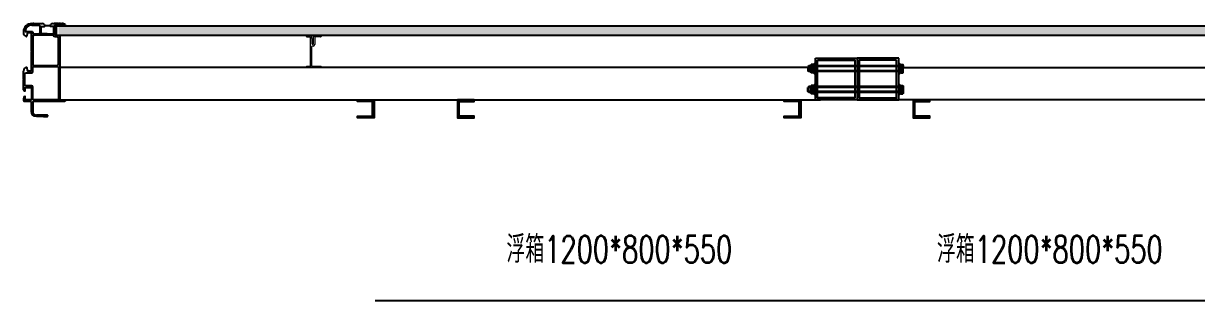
# Model space of a CAD drawing. Header units: millimetres. Extents: x -1612139 to -1300424, y 1145038 to 1536160.
# Drawn here: x -1485178 to -1482364, y 1196321 to 1196985 of the extents above; entities that cross this region are included whole.
import ezdxf

# ---------------------------------------------------------------- set-up
doc = ezdxf.new("R2010")
doc.units = ezdxf.units.MM
doc.header["$LTSCALE"] = 1000
doc.layers.get('0').update_dxf_attribs({"linetype": 'CONTINUOUS'})
for name, color, linetype in [('PUB_DIM', 3, 'CONTINUOUS'), ('W-STEEL_KEEL钢龙骨', 5, 'CONTINUOUS'), ('结构', 1, 'CONTINUOUS')]:
    doc.layers.add(name, color=color, linetype=linetype)
doc.styles.get("Standard").update_dxf_attribs({"font": 'simplex.shx', "width": 0.7, "bigfont": 'hztxt.shx'})

# ---------------------------------------------------------------- blocks, each defined once
blk = doc.blocks.new('1')
at = {"lineweight": -3}
for p, q in [((-1521933.255099504, 1214351.77725073), (-1521931.255099504, 1214354.77725073)), ((-1521933.255099504, 1214136.354170219), (-1521933.255099504, 1214351.77725073)), ((-1521919.255099504, 1214351.77725073), (-1521933.255099504, 1214351.77725073)), ((-1521921.255099504, 1214354.77725073), (-1521931.255099504, 1214354.77725073)), ((-1521919.255099504, 1214351.77725073), (-1521921.255099504, 1214354.77725073)), ((-1521919.255099504, 1214136.354170219), (-1521919.255099504, 1214351.77725073)), ((-1521938.255099504, 1214338.381461884), (-1521935.255099504, 1214338.381461884)), ((-1521938.255099504, 1214336.381461884), (-1521931.255099504, 1214336.381461884)), ((-1521938.255099504, 1214336.381461086), (-1521914.255099504, 1214336.381461657)), ((-1521936.255099504, 1214341.381461884), (-1521936.255099504, 1214346.381461884)), ((-1521936.25509951, 1214346.381461884), (-1521916.25509951, 1214346.381461753)), ((-1521935.255099504, 1214341.381461884), (-1521936.255099504, 1214341.381461884)), ((-1521933.92176616, 1214347.381461862), (-1521931.588432841, 1214347.381461841)), ((-1521931.588432841, 1214347.381461854), (-1521918.588227344, 1214347.381461768)), ((-1521931.588432847, 1214346.381461854), (-1521931.58843288, 1214341.381461843)), ((-1521918.588432827, 1214347.381461775), (-1521920.921766174, 1214347.381461797)), ((-1521920.921766181, 1214346.381461784), (-1521920.921766213, 1214341.381461794)), ((-1521917.255099504, 1214341.381461753), (-1521916.255099504, 1214341.381461753)), ((-1521914.255099504, 1214338.381461753), (-1521917.255099504, 1214338.381461753)), ((-1521916.255099504, 1214341.381461753), (-1521916.255099504, 1214346.381461753)), ((-1521938.255099504, 1214136.354170219), (-1521931.255099504, 1214136.354170219)), ((-1521938.255099504, 1214136.354171016), (-1521914.255099504, 1214136.354170446)), ((-1521938.255099504, 1214134.354170219), (-1521935.255099504, 1214134.354170219)), ((-1521935.255099504, 1214131.354170219), (-1521936.255099504, 1214131.354170219)), ((-1521936.255099504, 1214131.354170219), (-1521936.255099504, 1214126.354170219)), ((-1521936.25509951, 1214126.354170219), (-1521916.25509951, 1214126.35417035)), ((-1521931.588432847, 1214126.354170249), (-1521931.58843288, 1214131.35417026)), ((-1521920.921766181, 1214126.354170319), (-1521920.921766213, 1214131.354170309)), ((-1521914.255099504, 1214134.35417035), (-1521917.255099504, 1214134.35417035)), ((-1521917.255099504, 1214131.35417035), (-1521916.255099504, 1214131.35417035)), ((-1521916.255099504, 1214131.35417035), (-1521916.255099504, 1214126.35417035)), ((-1521933.92176616, 1214125.354170241), (-1521931.588432841, 1214125.354170262)), ((-1521931.588432841, 1214125.354170249), (-1521918.588227344, 1214125.354170335)), ((-1521918.588432827, 1214125.354170328), (-1521920.921766174, 1214125.354170306))]:
    blk.add_line(p, q, dxfattribs=at)
at = {"color": 6, "lineweight": -3}
for p, q in [((-1521931.255099504, 1214136.354170219), (-1521931.255099504, 1214354.77725073)), ((-1521921.255099504, 1214136.354170219), (-1521921.255099504, 1214354.77725073))]:
    blk.add_line(p, q, dxfattribs=at)
at = {"color": 1}
for p, q in [((-1521936.25509951, 1214346.381461884), (-1521933.92176616, 1214347.381461862)), ((-1521918.588227344, 1214347.381461768), (-1521916.25509951, 1214346.381461753))]:
    blk.add_line(p, q, dxfattribs=at)
at = {"lineweight": -3}
for points in [[(-1521933.255099504, 1214336.381461884), (-1521938.255099504, 1214336.381461884), (-1521938.255099504, 1214338.381461884), (-1521914.255099504, 1214338.381461753), (-1521914.255099504, 1214336.381461753), (-1521919.255099504, 1214336.381461753)], [(-1521935.255099504, 1214338.381461884), (-1521935.255099504, 1214341.381461884), (-1521917.255099504, 1214341.381461753), (-1521917.255099504, 1214338.381461753)], [(-1521933.255099504, 1214136.354170219), (-1521938.255099504, 1214136.354170219), (-1521938.255099504, 1214134.354170219), (-1521914.255099504, 1214134.35417035), (-1521914.255099504, 1214136.35417035), (-1521919.255099504, 1214136.35417035)], [(-1521935.255099504, 1214134.354170219), (-1521935.255099504, 1214131.354170219), (-1521917.255099504, 1214131.35417035), (-1521917.255099504, 1214134.35417035)]]:
    blk.add_lwpolyline(points, dxfattribs=at)
for centre, radius, start, end in [((-1521933.92176619, 1214128.576392466), 3.222222224899174, 223.6028195251724, 316.3971812296996), ((-1521926.255099604, 1214140.076392506), 14.72222222221926, 248.7606898201585, 291.2393109279002), ((-1521918.588432857, 1214128.576392547), 3.222222219551596, 223.6028191668267, 316.3971815788452)]:
    blk.add_arc(centre, radius, start, end, dxfattribs=at)
blk = doc.blocks.new('$matou$00000085')
at = {"color": 0, "lineweight": 5}
for p, q in [((-17.49999999930151, 35.99999999892316, 1e-08), (-17.49999999930151, 36.99999999985448, 1e-08)), ((-4.250000000698492, 33.55000000059954, 1e-08), (-4.250000000698492, 35.00008765407256, 1e-08)), ((-1.171370126772672, 13.17157287508599, 1e-08), (-3.499999999767169, 13.17157287508599, 1e-08))]:
    blk.add_line(p, q, dxfattribs=at)
at = {"color": 0, "lineweight": 0, "ltscale": 0.5}
blk.add_arc((-1.506912039127201, 17.22837326055742, 1e-08), 4.07065323290344, 274.7282272451005, 349.8472424759904, dxfattribs=at)
at = {"layer": '结构', "color": 0, "linetype": 'ByBlock', "lineweight": 0, "ltscale": 0.5}
for p, q in [((-7.249999999301508, 37.99999999892316, 1e-08), (-16.49999999930151, 37.99999999985448, 1e-08)), ((-16.49999999930151, 34.99999999985448, 1e-08), (-8.49999999976717, 34.99999999985448, 1e-08)), ((-7.499999999767169, -34.00000000014552, 1e-08), (-7.499999999767169, 33.99999999985448, 1e-08)), ((-4.65000000060536, 33.30000000059954, 1e-08), (-4.250000000698492, 33.55000000059954, 1e-08)), ((-4.250000000698492, 33.05000000059954, 1e-08), (-4.65000000060536, 33.30000000059954, 1e-08)), ((-4.649999999674037, 31.49999999985448, 1e-08), (-4.250000000698492, 31.74999999892316, 1e-08)), ((-4.250000000698492, 31.24999999985448, 1e-08), (-4.649999999674037, 31.49999999985448, 1e-08)), ((-4.249999999767169, 31.04999999966822, 1e-08), (-4.649999999674037, 30.79999999966822, 1e-08)), ((-4.649999999674037, 30.79999999966822, 1e-08), (-4.249999999767169, 30.54999999966822, 1e-08)), ((-4.249999999767169, 29.24999999985448, 1e-08), (-4.649999999674037, 28.99999999985448, 1e-08)), ((-4.649999999674037, 28.99999999985448, 1e-08), (-4.249999999767169, 28.74999999985448, 1e-08)), ((-4.250000000698492, 31.74999999892316, 1e-08), (-4.250000000698492, 33.05000000059954, 1e-08)), ((-4.249999999767169, 31.34999999948195, 1e-08), (-4.249999999767169, 31.04999999966822, 1e-08)), ((-4.249999999767169, 30.54999999966822, 1e-08), (-4.249999999767169, 29.24999999985448, 1e-08)), ((-4.249999999767169, 28.74999999985448, 1e-08), (-4.249999999767169, 27.44999999910942, 1e-08)), ((-0.7499999988358468, 33.55000000059954, 1e-08), (-0.7499999988358468, 35.00008765407256, 1e-08)), ((-0.349999998928979, 33.30000000059954, 1e-08), (-0.7499999988358468, 33.55000000059954, 1e-08)), ((-0.7499999988358468, 33.05000000059954, 1e-08), (-0.349999998928979, 33.30000000059954, 1e-08)), ((-0.7499999988358468, 31.74999999892316, 1e-08), (-0.7499999988358468, 33.05000000059954, 1e-08)), ((-0.3499999998603016, 31.49999999985448, 1e-08), (-0.7499999988358468, 31.74999999892316, 1e-08)), ((-0.7499999988358468, 31.24999999985448, 1e-08), (-0.3499999998603016, 31.49999999985448, 1e-08)), ((-0.7499999997671694, 29.94999999910942, 1e-08), (-0.7499999988358468, 31.24999999985448, 1e-08)), ((-0.3499999998603016, 29.69999999910942, 1e-08), (-0.7499999997671694, 29.94999999910942, 1e-08)), ((-0.7499999997671694, 29.44999999910942, 1e-08), (-0.3499999998603016, 29.69999999910942, 1e-08)), ((-0.7499999997671694, 28.14999999929569, 1e-08), (-0.7499999997671694, 29.44999999910942, 1e-08)), ((-0.3499999998603016, 27.89999999929569, 1e-08), (-0.7499999997671694, 28.14999999929569, 1e-08)), ((2.249999999767169, 37.99999999892316, 1e-08), (16.49999999976717, 37.99999999985448, 1e-08)), ((2.500000000232831, 33.99999999985448, 1e-08), (2.500000000232831, 16.51082629204029, 1e-08)), ((16.49999999976717, 34.99999999985448, 1e-08), (3.500000000232831, 34.99999999985448, 1e-08)), ((17.49999999976717, 36.99999999985448, 1e-08), (17.49999999976717, 35.99999999892316, 1e-08)), ((-4.249999999767169, 25.64999999929569, 1e-08), (-4.649999999674037, 25.39999999929569, 1e-08)), ((-4.649999999674037, 25.39999999929569, 1e-08), (-4.249999999767169, 25.14999999929569, 1e-08)), ((-4.249999999767169, 23.84999999948195, 1e-08), (-4.649999999674037, 23.59999999948195, 1e-08)), ((-4.649999999674037, 23.59999999948195, 1e-08), (-4.249999999767169, 23.34999999948195, 1e-08)), ((-4.249999999767169, 22.04999999966822, 1e-08), (-4.649999999674037, 21.79999999966822, 1e-08)), ((-4.649999999674037, 21.79999999966822, 1e-08), (-4.249999999767169, 21.54999999966822, 1e-08)), ((-4.249999999767169, 20.24999999985448, 1e-08), (-4.649999999674037, 19.99999999985448, 1e-08)), ((-4.649999999674037, 19.99999999985448, 1e-08), (-4.249999999767169, 19.74999999985448, 1e-08)), ((-4.249999999767169, 27.44999999910942, 1e-08), (-4.64910789183341, 27.20055756703368, 1e-08)), ((-4.64910789183341, 27.20055756703368, 1e-08), (-4.249999999767169, 26.94999999910942, 1e-08)), ((-4.499999999767169, -34.00000000014552, 1e-08), (-4.499999999767169, 12.17157287508599, 1e-08)), ((-4.249999999767169, 26.94999999910942, 1e-08), (-4.249999999767169, 25.64999999929569, 1e-08)), ((-4.249999999767169, 25.14999999929569, 1e-08), (-4.249999999767169, 23.84999999948195, 1e-08)), ((-4.249999999767169, 23.34999999948195, 1e-08), (-4.249999999767169, 22.04999999966822, 1e-08)), ((-4.249999999767169, 21.54999999966822, 1e-08), (-4.249999999767169, 20.24999999985448, 1e-08)), ((-4.249999999767169, 19.74999999985448, 1e-08), (-4.249999999767169, 19.20000000004075, 1e-08)), ((-0.7499999997671694, 27.64999999929569, 1e-08), (-0.3499999998603016, 27.89999999929569, 1e-08)), ((-0.7499999997671694, 26.34999999948195, 1e-08), (-0.7499999997671694, 27.64999999929569, 1e-08)), ((-0.3499999998603016, 26.09999999948195, 1e-08), (-0.7499999997671694, 26.34999999948195, 1e-08)), ((-0.7499999997671694, 25.84999999948195, 1e-08), (-0.3499999998603016, 26.09999999948195, 1e-08)), ((-0.7499999997671694, 24.54999999966822, 1e-08), (-0.7499999997671694, 25.84999999948195, 1e-08)), ((-0.3499999998603016, 24.29999999966822, 1e-08), (-0.7499999997671694, 24.54999999966822, 1e-08)), ((-0.7499999997671694, 24.04999999966822, 1e-08), (-0.3499999998603016, 24.29999999966822, 1e-08)), ((-0.7499999997671694, 22.74999999985448, 1e-08), (-0.7499999997671694, 24.04999999966822, 1e-08)), ((-0.3499999998603016, 22.49999999985448, 1e-08), (-0.7499999997671694, 22.74999999985448, 1e-08)), ((-0.7499999997671694, 22.24999999985448, 1e-08), (-0.3499999998603016, 22.49999999985448, 1e-08)), ((-0.7499999997671694, 22.24999999985448, 1e-08), (-0.7499999997671694, 22.24999999985448, 1e-08)), ((-0.7499999997671694, 20.95000000004075, 1e-08), (-0.7499999997671694, 22.24999999985448, 1e-08)), ((-0.3499999998603016, 20.70000000004075, 1e-08), (-0.7499999997671694, 20.95000000004075, 1e-08)), ((-0.7499999997671694, 20.45000000004075, 1e-08), (-0.3499999998603016, 20.70000000004075, 1e-08)), ((-0.7499999997671694, 19.20000000004075, 1e-08), (-0.7499999997671694, 20.45000000004075, 1e-08)), ((-17.49999999976717, -37.50000000014552, 1e-08), (-17.49999999976717, -35.50000000014552, 1e-08)), ((-16.99999999976717, -35.00000000014552, 1e-08), (-8.49999999976717, -35.00000000014552, 1e-08)), ((16.99999999976717, -38.00000000014552, 1e-08), (-16.99999999976717, -38.00000000014552, 1e-08)), ((-3.499999999767169, -35.00000000014552, 1e-08), (16.99999999976717, -35.00000000014552, 1e-08)), ((17.49999999976717, -35.50000000014552, 1e-08), (17.49999999976717, -37.50000000014552, 1e-08))]:
    blk.add_line(p, q, dxfattribs=at)
for centre, radius, start, end in [((-16.49999999930151, 36.99999999985448, 1e-08), 1, 90, 180), ((-16.49999999976717, 35.99999999938882, 1e-08), 0.9999999995343388, 180.0000000266804, 270.0000000266804), ((-8.49999999976717, 33.99999999985448, 1e-08), 1, 0, 90), ((-7.24991234682966, 35.00008765410166, 1e-08), 2.999912346087512, 0, 90.00167408336789), ((2.249912347178906, 35.00008765410166, 1e-08), 2.999912346087512, 89.998325909962, 180.0000000016675), ((3.500000000232831, 33.99999999985448, 1e-08), 1, 90, 180), ((16.49999999976717, 36.99999999985448, 1e-08), 1, 0, 90), ((16.50000000023283, 35.99999999938882, 1e-08), 0.9999999995343388, 269.9999999733196, 359.9999999733196), ((-3.499999999767169, 12.17157287508599, 1e-08), 1, 90, 180), ((-2.499999999767169, 19.20000000004075, 1e-08), 1.75, 180, 0), ((-16.99999999976717, -35.50000000014552, 1e-08), 0.500000000014552, 90.0000000066701, 179.9999999983325), ((-16.99999999976717, -37.50000000014552, 1e-08), 0.4999999999854481, 179.9999999983325, 270.0000000066701), ((-8.49999999976717, -34.00000000014552, 1e-08), 1, 270, 0), ((-3.499999999767169, -34.00000000014552, 1e-08), 1, 180, 270), ((16.99999999976717, -35.50000000014552, 1e-08), 0.5, 0, 90), ((16.99999999976717, -37.50000000014552, 1e-08), 0.5, 270, 0)]:
    blk.add_arc(centre, radius, start, end, dxfattribs=at)

msp = doc.modelspace()

# ---------------------------------------------------------------- hatches: boundary and pattern name
at = {"lineweight": -3}
h = msp.add_hatch(dxfattribs=at)
h.set_pattern_fill('AR-HBONE', color=43, scale=0.2509842519685039)
h.set_pattern_definition([(45, (-1546161.62858865, 1273110.394702266), (3.6e-15, 36.06244584051392), [76.5, -25.5]), (135, (-1546143.59737802, 1273128.425912896), (3.6e-15, 36.06244584051392), [76.5, -25.5])])
h.paths.add_polyline_path([(-1481257.79815203, 1196956.382608378), (-1481257.79815203, 1196979.481033575), (-1485093.560478293, 1196979.481033575), (-1485093.560478293, 1196956.382608378)])

# ---------------------------------------------------------------- linework, layer by layer
at = {"color": 3, "lineweight": -3}
for p, q in [((-1485159.104683389, 1196917.613418251), (-1485159.104683389, 1196960.698787748)), ((-1485153.585119077, 1196959.711577945), (-1485141.035735104, 1196959.698520061)), ((-1485142.593259662, 1196984.270396821), (-1485142.292078548, 1196984.735219649)), ((-1485141.170523018, 1196984.735219648), (-1485140.869341909, 1196984.270396821)), ((-1485140.585385646, 1196984.270396821), (-1485140.284204532, 1196984.735219649)), ((-1485138.57751163, 1196984.270396821), (-1485138.276330517, 1196984.735219649)), ((-1485138.134352388, 1196984.794028913), (-1485133.002149809, 1196984.794028913)), ((-1485138.134352387, 1196984.794028913), (-1485136.302556085, 1196984.794028913)), ((-1485127.480496266, 1196982.284186393), (-1485127.480496266, 1196977.96725726)), ((-1485113.425378155, 1196977.967257259), (-1485113.425378155, 1196982.284186393)), ((-1485107.903724612, 1196984.794028913), (-1485102.771522033, 1196984.794028913)), ((-1485094.296866728, 1196984.270396821), (-1485094.598047842, 1196984.735219649)), ((-1485092.288992713, 1196984.270396821), (-1485092.590173826, 1196984.735219649)), ((-1485091.70385534, 1196984.735219648), (-1485092.00503645, 1196984.270396821)), ((-1485090.281118697, 1196984.270396821), (-1485090.58229981, 1196984.735219649)), ((-1485087.546129179, 1196984.794028913), (-1485085.170465379, 1196984.794028913)), ((-1485090.836795479, 1196955.177887181), (-1485090.836795479, 1196917.613418251)), ((-1485178.179315161, 1196852.10615199), (-1485178.179315161, 1196870.934876049)), ((-1485090.836795479, 1196850.935877253), (-1485090.836795479, 1196801.575524976))]:
    msp.add_line(p, q, dxfattribs=at)
at = {"color": 0}
msp.add_line((-1485127.480496266, 1196980.125721826), (-1485113.425378155, 1196980.125721826), dxfattribs=at)
at = {"color": 1, "lineweight": -3}
for p, q in [((-1483278.179315161, 1196879.575524976), (-1485090.836795479, 1196879.575524976)), ((-1483078.179315161, 1196879.575524976), (-1481265.521834844, 1196879.575524976)), ((-1485090.836795479, 1196801.575524976), (-1483265.521834844, 1196801.575524976)), ((-1481265.521834844, 1196801.575524976), (-1483090.836795479, 1196801.575524976))]:
    msp.add_line(p, q, dxfattribs=at)
at = {"color": 3, "lineweight": -3}
for points in [[(-1485158.100575006, 1196984.794028913, 0.414213562373095), (-1485178.179315163, 1196964.715288755), (-1485178.179315163, 1196963.12017973)], [(-1485174.129427196, 1196965.762004341), (-1485174.129427196, 1196965.762004341), (-1485157.598777877, 1196965.762004341, -0.414213562373095), (-1485155.590903861, 1196963.754130326), (-1485155.590903861, 1196961.719450874, 0.4139088340551434), (-1485153.585119077, 1196959.711577945)], [(-1485161.112557383, 1196962.706661748), (-1485168.03465878, 1196962.706661748, 0.3624885339468945), (-1485169.022417381, 1196961.8822309), (-1485170.364784907, 1196954.495659528)], [(-1485158.100575006, 1196980.778280881), (-1485158.100575006, 1196980.778280881), (-1485142.03758288, 1196980.778280881, -0.414213562373095), (-1485139.025771857, 1196977.766469858), (-1485139.025771857, 1196961.70639299, -0.4145183563666726), (-1485141.035735104, 1196959.698520061)], [(-1485153.359745243, 1196984.794028913, -0.1989123610929311), (-1485153.217767112, 1196984.735219648), (-1485152.916586004, 1196984.270396821)], [(-1485152.632629741, 1196984.270396821), (-1485152.331448627, 1196984.735219649, -0.1989123596308138), (-1485152.189470498, 1196984.794028913), (-1485151.351871227, 1196984.794028913, -0.1989123610929311), (-1485151.209893097, 1196984.735219648), (-1485150.908711988, 1196984.270396821)], [(-1485150.624755725, 1196984.270396821), (-1485150.323574611, 1196984.735219649, -0.1989123596308138), (-1485150.181596482, 1196984.794028913), (-1485149.343997211, 1196984.794028913, -0.1989123610929311), (-1485149.202019081, 1196984.735219648), (-1485148.900837972, 1196984.270396821)], [(-1485148.616881709, 1196984.270396821), (-1485148.315700596, 1196984.735219649, -0.1989123596308138), (-1485148.173722466, 1196984.794028913), (-1485147.336123195, 1196984.794028913, -0.1989123610929311), (-1485147.194145065, 1196984.735219648), (-1485146.892963957, 1196984.270396821)], [(-1485146.609007693, 1196984.270396821), (-1485146.30782658, 1196984.735219649, -0.1989123596308138), (-1485146.165848451, 1196984.794028913), (-1485145.32824918, 1196984.794028913, -0.1989123610929311), (-1485145.18627105, 1196984.735219648), (-1485144.885089941, 1196984.270396821)], [(-1485144.601133678, 1196984.270396821), (-1485144.299952564, 1196984.735219649, -0.1989123596308138), (-1485144.157974435, 1196984.794028913), (-1485143.320375164, 1196984.794028913, -0.1989123610929311), (-1485143.178397034, 1196984.735219648), (-1485142.877215925, 1196984.270396821)], [(-1485142.292078549, 1196984.735219649, -0.1989123596308138), (-1485142.150100419, 1196984.794028913), (-1485141.312501148, 1196984.794028913)], [(-1485140.142226403, 1196984.794028913), (-1485139.304627132, 1196984.794028913, -0.1989123610929311), (-1485139.162649002, 1196984.735219648), (-1485138.861467893, 1196984.270396821)], [(-1485121.03807458, 1196959.695603716), (-1485134.508055321, 1196959.695603716, -0.414213562373095), (-1485135.511992329, 1196960.699540724), (-1485135.511992329, 1196976.76253285, -0.414213562373095), (-1485134.508055321, 1196977.766469858), (-1485127.681283667, 1196977.766469858)], [(-1485119.867799842, 1196959.695603716, 0.198912367379658), (-1485120.009777975, 1196959.636794448), (-1485120.310959077, 1196959.335613345, -0.414213562373095), (-1485120.594915344, 1196959.335613345), (-1485120.896096446, 1196959.636794448, 0.198912367379658), (-1485121.03807458, 1196959.695603716)], [(-1485119.867799842, 1196959.695603716), (-1485106.3978191, 1196959.695603716, 0.414213562373095), (-1485105.393882093, 1196960.699540724), (-1485105.393882093, 1196976.76253285, 0.414213562373095), (-1485106.3978191, 1196977.766469858), (-1485113.224590754, 1196977.766469858)], [(-1485102.328362791, 1196984.270396821), (-1485102.629543905, 1196984.735219649, 0.1989123596308138), (-1485102.771522033, 1196984.794028913), (-1485104.603318336, 1196984.794028913)], [(-1485100.320488776, 1196984.270396821), (-1485100.621669889, 1196984.735219649, 0.1989123596308138), (-1485100.763648018, 1196984.794028913), (-1485101.601247289, 1196984.794028913, 0.1989123610929312), (-1485101.743225419, 1196984.735219648), (-1485102.044406528, 1196984.270396821)], [(-1485090.836795479, 1196955.177887181, 0.414213562373095), (-1485091.840732486, 1196956.181824188), (-1485100.876165557, 1196956.181824188, -0.414213562373095), (-1485101.880102565, 1196957.185761196), (-1485101.880102565, 1196980.778280884, -0.414213562373095), (-1485100.876165557, 1196981.782217892)], [(-1485077.785614376, 1196982.284186393), (-1485077.785614376, 1196981.983005294, -0.414213562373095), (-1485077.986401778, 1196981.782217893), (-1485100.876165557, 1196981.782217893)], [(-1485098.31261476, 1196984.270396821), (-1485098.613795873, 1196984.735219649, 0.1989123596308138), (-1485098.755774002, 1196984.794028913), (-1485099.593373273, 1196984.794028913, 0.1989123610929312), (-1485099.735351403, 1196984.735219648), (-1485100.036532512, 1196984.270396821)], [(-1485096.304740744, 1196984.270396821), (-1485096.605921858, 1196984.735219649, 0.1989123596308138), (-1485096.747899986, 1196984.794028913), (-1485097.585499257, 1196984.794028913, 0.1989123610929312), (-1485097.727477388, 1196984.735219648), (-1485098.028658497, 1196984.270396821)], [(-1485094.740025971, 1196984.794028913), (-1485095.577625242, 1196984.794028913, 0.1989123610929312), (-1485095.719603372, 1196984.735219648), (-1485096.020784481, 1196984.270396821)], [(-1485092.732151955, 1196984.794028913), (-1485093.569751226, 1196984.794028913, 0.1989123610929312), (-1485093.711729356, 1196984.735219648), (-1485094.012910465, 1196984.270396821)], [(-1485090.724277939, 1196984.794028913), (-1485091.56187721, 1196984.794028913, 0.1989123610929312), (-1485091.70385534, 1196984.735219648)], [(-1485088.273244681, 1196984.270396821), (-1485088.574425795, 1196984.735219649, 0.1989123596308138), (-1485088.716403923, 1196984.794028913), (-1485089.554003194, 1196984.794028913, 0.1989123610929312), (-1485089.695981324, 1196984.735219648), (-1485089.997162434, 1196984.270396821)], [(-1485087.546129179, 1196984.794028913, 0.1989123610929312), (-1485087.688107308, 1196984.735219648), (-1485087.989288418, 1196984.270396821)], [(-1485171.532035245, 1196880.383827097, -0.4035353152413814), (-1485170.364784907, 1196879.55939625), (-1485169.022417381, 1196872.172824878, 0.3624885339468945), (-1485168.03465878, 1196871.34839403), (-1485161.112557405, 1196871.34839403, 0.414213562373095), (-1485159.104683389, 1196873.356268046), (-1485159.104683389, 1196916.443143513)], [(-1485159.104683389, 1196917.613418251, 0.198912367379658), (-1485159.045874121, 1196917.471440117), (-1485158.744693018, 1196917.170259015, -0.414213562373095), (-1485158.744693018, 1196916.886302748), (-1485159.045874121, 1196916.585121646, 0.198912367379658), (-1485159.104683389, 1196916.443143513)], [(-1485090.895604747, 1196917.471440117), (-1485091.196785849, 1196917.170259015, 0.414213562373095), (-1485091.196785849, 1196916.886302748), (-1485090.895604747, 1196916.585121646, -0.1989123673545936), (-1485090.836795479, 1196916.443143513), (-1485090.836795479, 1196916.443143513), (-1485090.836795479, 1196852.10615199)], [(-1485090.836795479, 1196879.575524976), (-1485090.836795479, 1196801.575524976, 2.414213562373095), (-1485090.334826975, 1196801.073556472), (-1485078.789551384, 1196801.073556472, -0.414213562373095), (-1485077.785614376, 1196800.069619464), (-1485077.785614376, 1196799.065682457, -0.414213562373095), (-1485078.789551384, 1196798.061745449)], [(-1485178.179315161, 1196852.10615199, 0.198912367379658), (-1485178.120505893, 1196851.964173857), (-1485177.819324791, 1196851.662992755, -0.414213562373095), (-1485177.819324791, 1196851.379036488), (-1485178.120505893, 1196851.077855386, 0.198912367379658), (-1485178.179315161, 1196850.935877253)], [(-1485090.895604747, 1196851.964173857), (-1485091.196785849, 1196851.662992755, 0.414213562373095), (-1485091.196785849, 1196851.379036488), (-1485090.895604747, 1196851.077855386)], [(-1485178.179315161, 1196826.171981669, 0.414213562373095), (-1485175.669472642, 1196823.662139149), (-1485174.364354532, 1196823.662139149, 0.414213562373095), (-1485174.16356713, 1196823.862926551)], [(-1485174.16356713, 1196823.862926551), (-1485174.16356713, 1196830.689698205, -0.414213562373095), (-1485173.159630122, 1196831.693635212), (-1485160.112636145, 1196831.693635212, -0.414213562373095), (-1485159.108699137, 1196830.689698205), (-1485159.108699137, 1196817.219717463, 0.198912367379658), (-1485159.049889869, 1196817.07773933), (-1485158.748708766, 1196816.776558228, -0.414213562373095), (-1485158.748708766, 1196816.492601961), (-1485159.049889869, 1196816.191420858, 0.198912367379658), (-1485159.108699137, 1196816.049442725), (-1485159.108699137, 1196802.579461984, -0.414213562373095), (-1485160.112636145, 1196801.575524976), (-1485173.159630122, 1196801.575524976, -0.414213562373095), (-1485174.16356713, 1196802.579461984), (-1485174.16356713, 1196809.406233637)], [(-1485178.179315161, 1196804.085367496), (-1485178.179315161, 1196800.069619464, 0.414213562373095), (-1485176.171441146, 1196798.061745449)], [(-1485147.061455043, 1196761.920013165, -0.414213562373095), (-1485159.108699137, 1196773.967257259), (-1485159.108699137, 1196796.053871433, 0.414213562373095), (-1485161.116573153, 1196798.061745448), (-1485176.171441146, 1196798.061745448)], [(-1485174.16356713, 1196809.406233637, 0.414213562373095), (-1485174.364354532, 1196809.607021039), (-1485175.669472642, 1196809.607021039)], [(-1485078.789551384, 1196798.061745448), (-1485154.089014098, 1196798.061745448, 0.414213562373095), (-1485156.096888113, 1196796.053871433), (-1485156.096888113, 1196773.967257259, 0.414213562373095), (-1485147.061455043, 1196764.931824188)], [(-1485130.439607331, 1196761.978822433), (-1485130.138426228, 1196762.280003536, -0.414213562373095), (-1485129.854469962, 1196762.280003536), (-1485129.55328886, 1196761.978822433, 0.198912367379658), (-1485129.411310726, 1196761.920013165), (-1485120.958921463, 1196761.920013165, 0.414213562373095), (-1485119.954984455, 1196762.923950173), (-1485119.954984455, 1196763.927887181, 0.414213562373095), (-1485120.958921463, 1196764.931824188), (-1485147.061455043, 1196764.931824188)], [(-1485130.439607331, 1196761.978822433, -0.198912367379658), (-1485130.581585464, 1196761.920013165), (-1485147.061455043, 1196761.920013165)]]:
    msp.add_lwpolyline(points, format="xyb", dxfattribs=at)
for points in [[(-1485158.100575006, 1196984.794028913), (-1485153.359745242, 1196984.794028913), (-1485155.735409043, 1196984.794028913)], [(-1485178.179315161, 1196826.171981669), (-1485178.179315161, 1196836.623397445), (-1485178.179315161, 1196850.935877253)]]:
    msp.add_lwpolyline(points, dxfattribs=at)
at = {"color": 43}
msp.add_lwpolyline([(-1485098.560478293, 1196979.481033575), (-1481257.79815203, 1196979.481033575), (-1481257.79815203, 1196956.382608378), (-1485098.560478293, 1196956.382608378)], close=True, dxfattribs=at)
at = {"color": 3, "lineweight": -3}
for points in [[(-1485102.382071069, 1196952.668044661, -0.3563939587073388), (-1485105.333031153, 1196955.07749348, 0.3563939587073387), (-1485107.300337876, 1196956.683792692), (-1485152.579092838, 1196956.683792692, 0.414213562373095), (-1485155.590903861, 1196953.671981669), (-1485155.590903861, 1196886.408202141, 0.414213562373095), (-1485153.583029846, 1196884.400328126), (-1485097.36238603, 1196884.400328126, 0.414213562373095), (-1485094.350575006, 1196887.412139149), (-1485094.350575006, 1196949.656233637, 0.414213562373095), (-1485097.36238603, 1196952.668044661)], [(-1485094.350575006, 1196804.587336, -0.414213562373095), (-1485097.36238603, 1196801.575524976), (-1485152.583108586, 1196801.575524976, -0.414213562373095), (-1485155.594919609, 1196804.587336), (-1485155.594919609, 1196832.195603716, 0.414213562373095), (-1485158.606730633, 1196835.20741474), (-1485171.65372461, 1196835.20741474, -0.414213562373095), (-1485174.665535634, 1196838.219225764), (-1485174.665535634, 1196863.818866472, -0.414213562373095), (-1485171.65372461, 1196866.830677495), (-1485158.602714885, 1196866.830677495, 0.414213562373095), (-1485155.590903861, 1196869.842488519), (-1485155.590903861, 1196879.380643086, -0.414213562373095), (-1485153.583029846, 1196881.388517102), (-1485097.36238603, 1196881.388517102, -0.414213562373095), (-1485094.350575006, 1196878.376706078)]]:
    msp.add_lwpolyline(points, format="xyb", close=True, dxfattribs=at)
at = {"color": 2}
for points in [[(-1483278.179315161, 1196901.575524976), (-1483178.179315161, 1196901.575524976), (-1483178.179315161, 1196801.575524976), (-1483278.179315161, 1196801.575524976)], [(-1483078.179315161, 1196901.575524976), (-1483178.179315161, 1196901.575524976), (-1483178.179315161, 1196801.575524976), (-1483078.179315161, 1196801.575524976)], [(-1483273.179315161, 1196896.575524976), (-1483183.179315161, 1196896.575524976), (-1483183.179315161, 1196806.575524976), (-1483273.179315161, 1196806.575524976)], [(-1483083.179315161, 1196896.575524976), (-1483173.179315161, 1196896.575524976), (-1483173.179315161, 1196806.575524976), (-1483083.179315161, 1196806.575524976)]]:
    msp.add_lwpolyline(points, close=True, dxfattribs=at)
at = {"color": 4}
for points in [[(-1484337.096888113, 1196801.575524976), (-1484337.096888113, 1196758.575524976), (-1484377.096888113, 1196758.575524976), (-1484377.096888113, 1196762.575524976), (-1484341.096888113, 1196762.575524976), (-1484341.096888113, 1196797.575524976), (-1484377.096888113, 1196797.575524976), (-1484377.096888113, 1196801.575524976)], [(-1484137.179315161, 1196801.575524976), (-1484137.179315161, 1196758.575524976), (-1484097.179315161, 1196758.575524976), (-1484097.179315161, 1196762.575524976), (-1484133.179315161, 1196762.575524976), (-1484133.179315161, 1196797.575524976), (-1484097.179315161, 1196797.575524976), (-1484097.179315161, 1196801.575524976)], [(-1483313.146058268, 1196801.575524976), (-1483313.146058268, 1196758.575524976), (-1483353.146058268, 1196758.575524976), (-1483353.146058268, 1196762.575524976), (-1483317.146058268, 1196762.575524976), (-1483317.146058268, 1196797.575524976), (-1483353.146058268, 1196797.575524976), (-1483353.146058268, 1196801.575524976)], [(-1483043.212572054, 1196801.575524976), (-1483043.212572054, 1196758.575524976), (-1483003.212572054, 1196758.575524976), (-1483003.212572054, 1196762.575524976), (-1483039.212572054, 1196762.575524976), (-1483039.212572054, 1196797.575524976), (-1483003.212572054, 1196797.575524976), (-1483003.212572054, 1196801.575524976)]]:
    msp.add_lwpolyline(points, close=True, dxfattribs=at)
at = {"color": 3, "lineweight": -3}
for centre, radius, start, end in [((-1485168.296162547, 1196963.070045336), 9.883279774139597, 179.7093574623823, 251.9861042459023), ((-1485158.15182533, 1196964.769994985), 16.00836793516986, 89.81656892669244, 176.4472087708038), ((-1485161.112557389, 1196960.698787748), 2.007874000013915, 0, 89.99999983991745), ((-1485152.774607872, 1196984.412374953), 0.2007873995619841, 225.0000000754588, 314.9999999245412), ((-1485150.766733856, 1196984.412374953), 0.2007873995619841, 225.0000000754588, 314.9999999245412), ((-1485148.758859841, 1196984.412374953), 0.2007873995619841, 225.0000000754588, 314.9999999245412), ((-1485146.750985825, 1196984.412374953), 0.2007873995619841, 225.0000000754588, 314.9999999245412), ((-1485144.743111809, 1196984.412374953), 0.2007873995619841, 225.0000000754588, 314.9999999245412), ((-1485142.735237794, 1196984.412374953), 0.2007873995619841, 225.0000000754588, 314.9999999245412), ((-1485141.312501148, 1196984.593241511), 0.2007874016887549, 45.00000147153617, 90.00000005336085), ((-1485140.727363778, 1196984.412374953), 0.2007873995619841, 225.0000000754588, 314.9999999245412), ((-1485140.142226404, 1196984.593241512), 0.2007874015040747, 89.9999998932783, 134.9999981888775), ((-1485138.719489762, 1196984.412374953), 0.2007873995619841, 225.0000000754588, 314.9999999245412), ((-1485138.134352388, 1196984.593241512), 0.2007874015040747, 89.9999998932783, 134.9999981888775), ((-1485132.677758807, 1196978.17894896), 6.623028937349522, 38.30466279739767, 92.8074276546353), ((-1485127.681283667, 1196977.96725726), 0.2007874016010997, 269.9999999733196, 0.274108503175751), ((-1485108.228115615, 1196978.17894896), 6.62302893735063, 87.19257234536471, 141.6953372026024), ((-1485113.224590754, 1196977.96725726), 0.2007874016010997, 180.0000000133402, 270), ((-1485102.18638466, 1196984.412374953), 0.2007873995619841, 225.0000001131906, 314.9999998868093), ((-1485100.178510644, 1196984.412374953), 0.2007873995619841, 225.0000001131906, 314.9999998868093), ((-1485098.170636628, 1196984.412374953), 0.2007873995619841, 225.0000001131906, 314.9999998868093), ((-1485096.162762613, 1196984.412374953), 0.2007873995619841, 225.0000001131906, 314.9999998868093), ((-1485094.740025971, 1196984.593241512), 0.2007874015040747, 45.00000181112256, 90.00000010672171), ((-1485094.154888597, 1196984.412374953), 0.2007873995619841, 225.0000001131906, 314.9999998868093), ((-1485092.732151955, 1196984.593241512), 0.2007874015040747, 45.00000181112256, 90.00000010672171), ((-1485092.147014581, 1196984.412374953), 0.2007873995619841, 225.0000001131906, 314.9999998868093), ((-1485090.724277939, 1196984.593241512), 0.2007874015040747, 45.00000181112256, 90.00000010672171), ((-1485090.139140565, 1196984.412374953), 0.2007873995619841, 225.0000001131906, 314.9999998868093), ((-1485088.13126655, 1196984.412374953), 0.2007873995619841, 225.0000001131906, 314.9999998868093), ((-1485085.74477216, 1196970.984860951), 13.82110516827106, 54.83942877541575, 92.38149057469376), ((-1485171.352543508, 1196954.675165689), 1.003937007888435, 270, 349.700000005114), ((-1485091.03758288, 1196917.61341825), 0.2007874015572721, 315.0000000000048, 1.334021322268115e-08), ((-1485168.066047904, 1196870.882889831), 10.11340087184922, 110.0422112645968, 179.7054794918772), ((-1485091.03758288, 1196852.10615199), 0.2007874015572721, 315.0000000000048, 1.334021322268115e-08), ((-1485091.03758288, 1196850.935877253), 0.200787401555726, 359.9999999866598, 44.99999999999516), ((-1485171.564235209, 1196804.409758498), 6.623028937349522, 128.3046627681489, 182.8074276680181)]:
    msp.add_arc(centre, radius, start, end, dxfattribs=at)
at = {"layer": 'PUB_DIM'}
msp.add_line((-1484334.368484503, 1196321.149190233), (-1478949.934875009, 1196321.149190233), dxfattribs=at)

# ---------------------------------------------------------------- block references
at = {"color": 1, "rotation": 90.00000000000001}
msp.add_blockref('1', (-268941.8251444302, 2718802.83062448), dxfattribs=at)
at = {"color": 1, "xscale": -1, "rotation": 90}
msp.add_blockref('1', (-268941.8251444302, -325099.6795745275), dxfattribs=at)
at = {"layer": 'W-STEEL_KEEL钢龙骨'}
msp.add_blockref('$matou$00000085', (-1484481.802885591, 1196917.575524976), dxfattribs=at)

# ---------------------------------------------------------------- texts
at = {"width": 0.7}
for p in [(-1484019.393905356, 1196411.463769462), (-1482986.500791641, 1196411.463769462)]:
    msp.add_text('浮箱1200*800*550', height=64.8, dxfattribs=at).set_placement(p)

doc.saveas('drawing.dxf')
